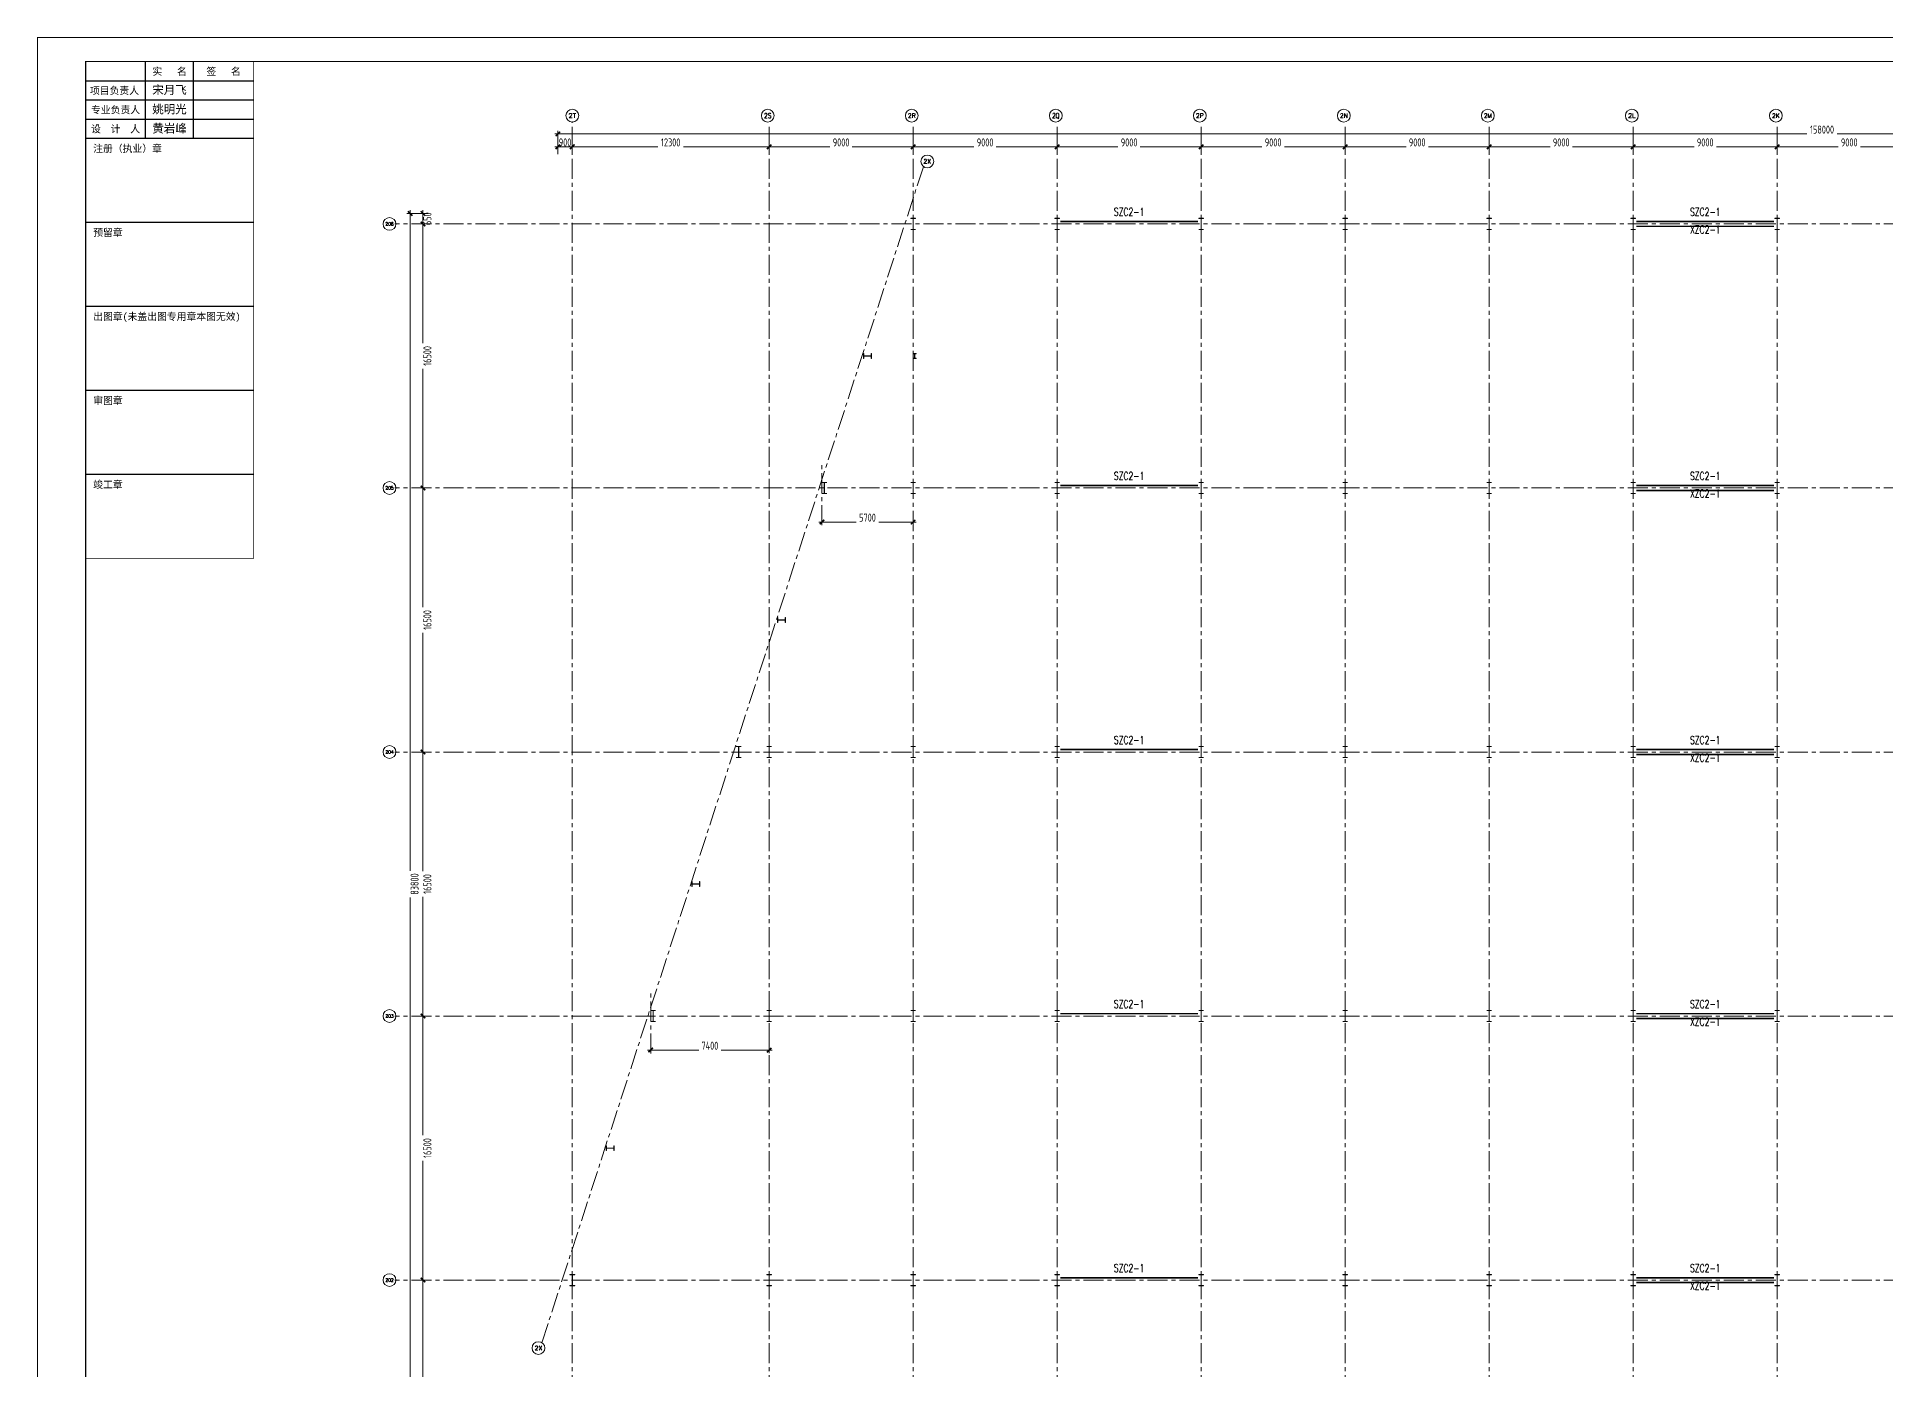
# Model space of a CAD drawing. Extents: x -1201378 to 2367219, y -619313 to 244905.
# Drawn here: x 1826489 to 1941979, y -53156 to 30085 of the extents above; entities that cross this region are included whole.
import ezdxf
from ezdxf.enums import TextEntityAlignment as Align

# ---------------------------------------------------------------- set-up
doc = ezdxf.new("R2010")
doc.units = 0
doc.header["$LTSCALE"] = 1000
doc.linetypes.add('CENTER', pattern=[2, 1.25, -0.25, 0.25, -0.25])
doc.layers.get('0').update_dxf_attribs({"linetype": 'CONTINUOUS'})
doc.layers.get('Defpoints').update_dxf_attribs({"linetype": 'CONTINUOUS'})
doc.layers.add('0-cxFrame', color=155, linetype='CONTINUOUS')
doc.layers.add('qianming', color=155, linetype='CONTINUOUS')
for name, color, linetype, lineweight in [('0-cxText', 131, 'CONTINUOUS', 25), ('S-axis', 111, 'CONTINUOUS', 0), ('S-col', 2, 'CONTINUOUS', 0), ('S-dote', 5, 'CENTER', 0), ('THIN', 7, 'CONTINUOUS', 0), ('柱间支撑', 6, 'CENTER', 0)]:
    doc.layers.add(name, color=color, linetype=linetype, lineweight=lineweight)
doc.styles.add('_TCH_AXIS', font='COMPLEX', dxfattribs={"bigfont": 'GBCBIG'})
doc.styles.add('cx_biaoti', font='')
doc.styles.add('cx_tuming', font='simhei.ttf')
doc.styles.add('cx_tuqian1', font='')
doc.styles.add('TSSD_Dimension', font='tssdeng.shx', dxfattribs={"width": 0.7, "bigfont": 'hztxt.shx'})
doc.styles.add('TSSD_Rein', font='tj-romans1.shx', dxfattribs={"width": 0.7, "bigfont": 'tj-hztxt.shx'})
doc.styles.add('图框宋体', font='', dxfattribs={"width": 0.75})
doc.styles.add('黑体', font='simhei.ttf', dxfattribs={"width": 0.8})
doc.styles.get('cx_biaoti').set_extended_font_data('SimSun')
doc.styles.get('cx_tuqian1').set_extended_font_data('SimSun')
doc.styles.get('图框宋体').set_extended_font_data('SimSun')
doc.dimstyles.new('TSSD_200_200', dxfattribs={"dimtxt": 500, "dimasz": 200, "dimexe": 200, "dimexo": 500, "dimgap": 200, "dimtad": 1, "dimdec": 0, "dimzin": 0, "dimdsep": 46, "dimtxsty": 'TSSD_Dimension', "dimblk": 'ARCHTICK', "dimcen": 0, "dimdle": 200, "dimclrt": 7, "dimadec": 0, "dimazin": 0, "dimtfac": 1, "dimtdec": 0, "dimtix": 1, "dimtmove": 2, "dimatfit": 3, "dimfxl": 1, "dimtolj": 1, "dimtzin": 0, "dimarcsym": 0})

# ---------------------------------------------------------------- blocks, each defined once
blk = doc.blocks.new('_ArchTick')
at = {"color": 0, "linetype": 'ByBlock', "const_width": 0.5}
blk.add_lwpolyline([(-0.71, -0.71), (0.71, 0.71)], dxfattribs=at)
blk = doc.blocks.new('*D60')
at = {"layer": 'Defpoints', "color": 0, "transparency": 16777216}
for p in [(-248565, -247598), (-249387, -264098), (-248565, -264098)]:
    blk.add_point(p, dxfattribs=at)
at = {"layer": 'S-axis', "color": 0, "lineweight": -2, "transparency": 16777216}
for p, q in [((-249065, -247598), (-249587, -247598)), ((-249387, -247398), (-249387, -255042)), ((-249387, -264298), (-249387, -256654)), ((-249065, -264098), (-249587, -264098))]:
    blk.add_line(p, q, dxfattribs=at)
at = {"layer": 'S-axis', "color": 0, "lineweight": -2, "transparency": 16777216, "xscale": 200, "yscale": 200, "zscale": 200}
for p, rotation in [((-249387, -247598), 90), ((-249387, -264098), 270)]:
    blk.add_blockref('_ArchTick', p, dxfattribs=dict(at, rotation=rotation))
at = {"layer": 'S-axis', "color": 7, "transparency": 16777216, "insert": (-249112, -255848), "char_height": 500, "attachment_point": 5, "rotation": 90, "style": 'TSSD_Dimension'}
blk.add_mtext('\\A1;16500', dxfattribs=at)
blk = doc.blocks.new('*D61')
at = {"layer": 'Defpoints', "color": 0, "transparency": 16777216}
for p in [(-248565, -231098), (-249387, -247598), (-248565, -247598)]:
    blk.add_point(p, dxfattribs=at)
at = {"layer": 'S-axis', "color": 0, "lineweight": -2, "transparency": 16777216}
for p, q in [((-249387, -230898), (-249387, -238542)), ((-249065, -231098), (-249587, -231098)), ((-249387, -247798), (-249387, -240154)), ((-249065, -247598), (-249587, -247598))]:
    blk.add_line(p, q, dxfattribs=at)
at = {"layer": 'S-axis', "color": 0, "lineweight": -2, "transparency": 16777216, "xscale": 200, "yscale": 200, "zscale": 200}
for p, rotation in [((-249387, -231098), 90), ((-249387, -247598), 270)]:
    blk.add_blockref('_ArchTick', p, dxfattribs=dict(at, rotation=rotation))
at = {"layer": 'S-axis', "color": 7, "transparency": 16777216, "insert": (-249112, -239348), "char_height": 500, "attachment_point": 5, "rotation": 90, "style": 'TSSD_Dimension'}
blk.add_mtext('\\A1;16500', dxfattribs=at)
blk = doc.blocks.new('*D62')
at = {"layer": 'Defpoints', "color": 0, "transparency": 16777216}
for p in [(-248565, -214598), (-249387, -231098), (-248565, -231098)]:
    blk.add_point(p, dxfattribs=at)
at = {"layer": 'S-axis', "color": 0, "lineweight": -2, "transparency": 16777216}
for p, q in [((-249065, -214598), (-249587, -214598)), ((-249387, -214398), (-249387, -222042)), ((-249387, -231298), (-249387, -223654)), ((-249065, -231098), (-249587, -231098))]:
    blk.add_line(p, q, dxfattribs=at)
at = {"layer": 'S-axis', "color": 0, "lineweight": -2, "transparency": 16777216, "xscale": 200, "yscale": 200, "zscale": 200}
for p, rotation in [((-249387, -214598), 90), ((-249387, -231098), 270)]:
    blk.add_blockref('_ArchTick', p, dxfattribs=dict(at, rotation=rotation))
at = {"layer": 'S-axis', "color": 7, "transparency": 16777216, "insert": (-249112, -222848), "char_height": 500, "attachment_point": 5, "rotation": 90, "style": 'TSSD_Dimension'}
blk.add_mtext('\\A1;16500', dxfattribs=at)
blk = doc.blocks.new('*D63')
at = {"layer": 'Defpoints', "color": 0, "transparency": 16777216}
for p in [(-248565, -198098), (-249387, -214598), (-248565, -214598)]:
    blk.add_point(p, dxfattribs=at)
at = {"layer": 'S-axis', "color": 0, "lineweight": -2, "transparency": 16777216}
for p, q in [((-249065, -198098), (-249587, -198098)), ((-249387, -197898), (-249387, -205542)), ((-249387, -214798), (-249387, -207154)), ((-249065, -214598), (-249587, -214598))]:
    blk.add_line(p, q, dxfattribs=at)
at = {"layer": 'S-axis', "color": 0, "lineweight": -2, "transparency": 16777216, "xscale": 200, "yscale": 200, "zscale": 200}
for p, rotation in [((-249387, -198098), 90), ((-249387, -214598), 270)]:
    blk.add_blockref('_ArchTick', p, dxfattribs=dict(at, rotation=rotation))
at = {"layer": 'S-axis', "color": 7, "transparency": 16777216, "insert": (-249112, -206348), "char_height": 500, "attachment_point": 5, "rotation": 90, "style": 'TSSD_Dimension'}
blk.add_mtext('\\A1;16500', dxfattribs=at)
blk = doc.blocks.new('*D64')
at = {"layer": 'Defpoints', "color": 0, "transparency": 16777216}
for p in [(-248565, -181598), (-249387, -198098), (-248565, -198098)]:
    blk.add_point(p, dxfattribs=at)
at = {"layer": 'S-axis', "color": 0, "lineweight": -2, "transparency": 16777216}
for p, q in [((-249065, -181598), (-249587, -181598)), ((-249387, -181398), (-249387, -189042)), ((-249387, -198298), (-249387, -190654)), ((-249065, -198098), (-249587, -198098))]:
    blk.add_line(p, q, dxfattribs=at)
at = {"layer": 'S-axis', "color": 0, "lineweight": -2, "transparency": 16777216, "xscale": 200, "yscale": 200, "zscale": 200}
for p, rotation in [((-249387, -181598), 90), ((-249387, -198098), 270)]:
    blk.add_blockref('_ArchTick', p, dxfattribs=dict(at, rotation=rotation))
at = {"layer": 'S-axis', "color": 7, "transparency": 16777216, "insert": (-249112, -189848), "char_height": 500, "attachment_point": 5, "rotation": 90, "style": 'TSSD_Dimension'}
blk.add_mtext('\\A1;16500', dxfattribs=at)
blk = doc.blocks.new('*D65')
at = {"layer": 'Defpoints', "color": 0, "transparency": 16777216}
for p in [(-248565, -180948), (-249387, -181598), (-248565, -181598)]:
    blk.add_point(p, dxfattribs=at)
at = {"layer": 'S-axis', "color": 0, "lineweight": -2, "transparency": 16777216}
for p, q in [((-249065, -180948), (-249587, -180948)), ((-249387, -180748), (-249387, -181798)), ((-249065, -181598), (-249587, -181598))]:
    blk.add_line(p, q, dxfattribs=at)
at = {"layer": 'S-axis', "color": 0, "lineweight": -2, "transparency": 16777216, "xscale": 200, "yscale": 200, "zscale": 200}
for p, rotation in [((-249387, -180948), 90), ((-249387, -181598), 270)]:
    blk.add_blockref('_ArchTick', p, dxfattribs=dict(at, rotation=rotation))
at = {"layer": 'S-axis', "color": 7, "transparency": 16777216, "insert": (-249112, -181273), "char_height": 500, "attachment_point": 5, "rotation": 90, "style": 'TSSD_Dimension'}
blk.add_mtext('\\A1;650', dxfattribs=at)
blk = doc.blocks.new('*D93')
at = {"layer": 'Defpoints', "color": 0, "transparency": 16777216}
for p in [(-240958, -177738), (-240058, -176778), (-240058, -177738)]:
    blk.add_point(p, dxfattribs=at)
at = {"layer": 'S-axis', "color": 0, "lineweight": -2, "transparency": 16777216}
for p, q in [((-240958, -177238), (-240958, -176578)), ((-240058, -177238), (-240058, -176578)), ((-241158, -176778), (-239858, -176778))]:
    blk.add_line(p, q, dxfattribs=at)
at = {"layer": 'S-axis', "color": 0, "lineweight": -2, "transparency": 16777216, "xscale": 200, "yscale": 200, "zscale": 200, "rotation": 180}
blk.add_blockref('_ArchTick', (-240958, -176778), dxfattribs=at)
at = {"layer": 'S-axis', "color": 0, "lineweight": -2, "transparency": 16777216, "xscale": 200, "yscale": 200, "zscale": 200}
blk.add_blockref('_ArchTick', (-240058, -176778), dxfattribs=at)
at = {"layer": 'S-axis', "color": 7, "transparency": 16777216, "insert": (-240508, -176503), "char_height": 500, "attachment_point": 5, "style": 'TSSD_Dimension'}
blk.add_mtext('\\A1;900', dxfattribs=at)
blk = doc.blocks.new('*D94')
at = {"layer": 'Defpoints', "color": 0, "transparency": 16777216}
for p in [(-240058, -177738), (-227758, -176778), (-227758, -177738)]:
    blk.add_point(p, dxfattribs=at)
at = {"layer": 'S-axis', "color": 0, "lineweight": -2, "transparency": 16777216}
for p, q in [((-240058, -177238), (-240058, -176578)), ((-227758, -177238), (-227758, -176578)), ((-240258, -176778), (-234714, -176778)), ((-227558, -176778), (-233103, -176778))]:
    blk.add_line(p, q, dxfattribs=at)
at = {"layer": 'S-axis', "color": 0, "lineweight": -2, "transparency": 16777216, "xscale": 200, "yscale": 200, "zscale": 200, "rotation": 180}
blk.add_blockref('_ArchTick', (-240058, -176778), dxfattribs=at)
at = {"layer": 'S-axis', "color": 0, "lineweight": -2, "transparency": 16777216, "xscale": 200, "yscale": 200, "zscale": 200}
blk.add_blockref('_ArchTick', (-227758, -176778), dxfattribs=at)
at = {"layer": 'S-axis', "color": 7, "transparency": 16777216, "insert": (-233908, -176503), "char_height": 500, "attachment_point": 5, "style": 'TSSD_Dimension'}
blk.add_mtext('\\A1;12300', dxfattribs=at)
blk = doc.blocks.new('*D95')
at = {"layer": 'Defpoints', "color": 0, "transparency": 16777216}
for p in [(-227758, -177738), (-218758, -176778), (-218758, -177738)]:
    blk.add_point(p, dxfattribs=at)
at = {"layer": 'S-axis', "color": 0, "lineweight": -2, "transparency": 16777216}
for p, q in [((-227758, -177238), (-227758, -176578)), ((-218758, -177238), (-218758, -176578)), ((-227958, -176778), (-223957, -176778)), ((-218558, -176778), (-222560, -176778))]:
    blk.add_line(p, q, dxfattribs=at)
at = {"layer": 'S-axis', "color": 0, "lineweight": -2, "transparency": 16777216, "xscale": 200, "yscale": 200, "zscale": 200, "rotation": 180}
blk.add_blockref('_ArchTick', (-227758, -176778), dxfattribs=at)
at = {"layer": 'S-axis', "color": 0, "lineweight": -2, "transparency": 16777216, "xscale": 200, "yscale": 200, "zscale": 200}
blk.add_blockref('_ArchTick', (-218758, -176778), dxfattribs=at)
at = {"layer": 'S-axis', "color": 7, "transparency": 16777216, "insert": (-223258, -176503), "char_height": 500, "attachment_point": 5, "style": 'TSSD_Dimension'}
blk.add_mtext('\\A1;9000', dxfattribs=at)
blk = doc.blocks.new('*D96')
at = {"layer": 'Defpoints', "color": 0, "transparency": 16777216}
for p in [(-218758, -177738), (-209758, -176778), (-209758, -177738)]:
    blk.add_point(p, dxfattribs=at)
at = {"layer": 'S-axis', "color": 0, "lineweight": -2, "transparency": 16777216}
for p, q in [((-218758, -177238), (-218758, -176578)), ((-209758, -177238), (-209758, -176578)), ((-218958, -176778), (-214957, -176778)), ((-209558, -176778), (-213560, -176778))]:
    blk.add_line(p, q, dxfattribs=at)
at = {"layer": 'S-axis', "color": 0, "lineweight": -2, "transparency": 16777216, "xscale": 200, "yscale": 200, "zscale": 200, "rotation": 180}
blk.add_blockref('_ArchTick', (-218758, -176778), dxfattribs=at)
at = {"layer": 'S-axis', "color": 0, "lineweight": -2, "transparency": 16777216, "xscale": 200, "yscale": 200, "zscale": 200}
blk.add_blockref('_ArchTick', (-209758, -176778), dxfattribs=at)
at = {"layer": 'S-axis', "color": 7, "transparency": 16777216, "insert": (-214258, -176503), "char_height": 500, "attachment_point": 5, "style": 'TSSD_Dimension'}
blk.add_mtext('\\A1;9000', dxfattribs=at)
blk = doc.blocks.new('*D97')
at = {"layer": 'Defpoints', "color": 0, "transparency": 16777216}
for p in [(-209758, -177738), (-200758, -176778), (-200758, -177738)]:
    blk.add_point(p, dxfattribs=at)
at = {"layer": 'S-axis', "color": 0, "lineweight": -2, "transparency": 16777216}
for p, q in [((-209758, -177238), (-209758, -176578)), ((-200758, -177238), (-200758, -176578)), ((-209958, -176778), (-205957, -176778)), ((-200558, -176778), (-204560, -176778))]:
    blk.add_line(p, q, dxfattribs=at)
at = {"layer": 'S-axis', "color": 0, "lineweight": -2, "transparency": 16777216, "xscale": 200, "yscale": 200, "zscale": 200, "rotation": 180}
blk.add_blockref('_ArchTick', (-209758, -176778), dxfattribs=at)
at = {"layer": 'S-axis', "color": 0, "lineweight": -2, "transparency": 16777216, "xscale": 200, "yscale": 200, "zscale": 200}
blk.add_blockref('_ArchTick', (-200758, -176778), dxfattribs=at)
at = {"layer": 'S-axis', "color": 7, "transparency": 16777216, "insert": (-205258, -176503), "char_height": 500, "attachment_point": 5, "style": 'TSSD_Dimension'}
blk.add_mtext('\\A1;9000', dxfattribs=at)
blk = doc.blocks.new('*D98')
at = {"layer": 'Defpoints', "color": 0, "transparency": 16777216}
for p in [(-200758, -177738), (-191758, -176778), (-191758, -177738)]:
    blk.add_point(p, dxfattribs=at)
at = {"layer": 'S-axis', "color": 0, "lineweight": -2, "transparency": 16777216}
for p, q in [((-200758, -177238), (-200758, -176578)), ((-191758, -177238), (-191758, -176578)), ((-200958, -176778), (-196957, -176778)), ((-191558, -176778), (-195560, -176778))]:
    blk.add_line(p, q, dxfattribs=at)
at = {"layer": 'S-axis', "color": 0, "lineweight": -2, "transparency": 16777216, "xscale": 200, "yscale": 200, "zscale": 200, "rotation": 180}
blk.add_blockref('_ArchTick', (-200758, -176778), dxfattribs=at)
at = {"layer": 'S-axis', "color": 0, "lineweight": -2, "transparency": 16777216, "xscale": 200, "yscale": 200, "zscale": 200}
blk.add_blockref('_ArchTick', (-191758, -176778), dxfattribs=at)
at = {"layer": 'S-axis', "color": 7, "transparency": 16777216, "insert": (-196258, -176503), "char_height": 500, "attachment_point": 5, "style": 'TSSD_Dimension'}
blk.add_mtext('\\A1;9000', dxfattribs=at)
blk = doc.blocks.new('*D99')
at = {"layer": 'Defpoints', "color": 0, "transparency": 16777216}
for p in [(-191758, -177738), (-182758, -176778), (-182758, -177738)]:
    blk.add_point(p, dxfattribs=at)
at = {"layer": 'S-axis', "color": 0, "lineweight": -2, "transparency": 16777216}
for p, q in [((-191758, -177238), (-191758, -176578)), ((-182758, -177238), (-182758, -176578)), ((-191958, -176778), (-187957, -176778)), ((-182558, -176778), (-186560, -176778))]:
    blk.add_line(p, q, dxfattribs=at)
at = {"layer": 'S-axis', "color": 0, "lineweight": -2, "transparency": 16777216, "xscale": 200, "yscale": 200, "zscale": 200, "rotation": 180}
blk.add_blockref('_ArchTick', (-191758, -176778), dxfattribs=at)
at = {"layer": 'S-axis', "color": 0, "lineweight": -2, "transparency": 16777216, "xscale": 200, "yscale": 200, "zscale": 200}
blk.add_blockref('_ArchTick', (-182758, -176778), dxfattribs=at)
at = {"layer": 'S-axis', "color": 7, "transparency": 16777216, "insert": (-187258, -176503), "char_height": 500, "attachment_point": 5, "style": 'TSSD_Dimension'}
blk.add_mtext('\\A1;9000', dxfattribs=at)
blk = doc.blocks.new('*D100')
at = {"layer": 'Defpoints', "color": 0, "transparency": 16777216}
for p in [(-182758, -177738), (-173758, -176778), (-173758, -177738)]:
    blk.add_point(p, dxfattribs=at)
at = {"layer": 'S-axis', "color": 0, "lineweight": -2, "transparency": 16777216}
for p, q in [((-182758, -177238), (-182758, -176578)), ((-173758, -177238), (-173758, -176578)), ((-182958, -176778), (-178957, -176778)), ((-173558, -176778), (-177560, -176778))]:
    blk.add_line(p, q, dxfattribs=at)
at = {"layer": 'S-axis', "color": 0, "lineweight": -2, "transparency": 16777216, "xscale": 200, "yscale": 200, "zscale": 200, "rotation": 180}
blk.add_blockref('_ArchTick', (-182758, -176778), dxfattribs=at)
at = {"layer": 'S-axis', "color": 0, "lineweight": -2, "transparency": 16777216, "xscale": 200, "yscale": 200, "zscale": 200}
blk.add_blockref('_ArchTick', (-173758, -176778), dxfattribs=at)
at = {"layer": 'S-axis', "color": 7, "transparency": 16777216, "insert": (-178258, -176503), "char_height": 500, "attachment_point": 5, "style": 'TSSD_Dimension'}
blk.add_mtext('\\A1;9000', dxfattribs=at)
blk = doc.blocks.new('*D101')
at = {"layer": 'Defpoints', "color": 0, "transparency": 16777216}
for p in [(-173758, -177738), (-164758, -176778), (-164758, -177738)]:
    blk.add_point(p, dxfattribs=at)
at = {"layer": 'S-axis', "color": 0, "lineweight": -2, "transparency": 16777216}
for p, q in [((-173758, -177238), (-173758, -176578)), ((-164758, -177238), (-164758, -176578)), ((-173958, -176778), (-169957, -176778)), ((-164558, -176778), (-168560, -176778))]:
    blk.add_line(p, q, dxfattribs=at)
at = {"layer": 'S-axis', "color": 0, "lineweight": -2, "transparency": 16777216, "xscale": 200, "yscale": 200, "zscale": 200, "rotation": 180}
blk.add_blockref('_ArchTick', (-173758, -176778), dxfattribs=at)
at = {"layer": 'S-axis', "color": 0, "lineweight": -2, "transparency": 16777216, "xscale": 200, "yscale": 200, "zscale": 200}
blk.add_blockref('_ArchTick', (-164758, -176778), dxfattribs=at)
at = {"layer": 'S-axis', "color": 7, "transparency": 16777216, "insert": (-169258, -176503), "char_height": 500, "attachment_point": 5, "style": 'TSSD_Dimension'}
blk.add_mtext('\\A1;9000', dxfattribs=at)
blk = doc.blocks.new('*D102')
at = {"layer": 'Defpoints', "color": 0, "transparency": 16777216}
for p in [(-164758, -177738), (-155758, -176778), (-155758, -177738)]:
    blk.add_point(p, dxfattribs=at)
at = {"layer": 'S-axis', "color": 0, "lineweight": -2, "transparency": 16777216}
for p, q in [((-164758, -177238), (-164758, -176578)), ((-155758, -177238), (-155758, -176578)), ((-164958, -176778), (-160957, -176778)), ((-155558, -176778), (-159560, -176778))]:
    blk.add_line(p, q, dxfattribs=at)
at = {"layer": 'S-axis', "color": 0, "lineweight": -2, "transparency": 16777216, "xscale": 200, "yscale": 200, "zscale": 200, "rotation": 180}
blk.add_blockref('_ArchTick', (-164758, -176778), dxfattribs=at)
at = {"layer": 'S-axis', "color": 0, "lineweight": -2, "transparency": 16777216, "xscale": 200, "yscale": 200, "zscale": 200}
blk.add_blockref('_ArchTick', (-155758, -176778), dxfattribs=at)
at = {"layer": 'S-axis', "color": 7, "transparency": 16777216, "insert": (-160258, -176503), "char_height": 500, "attachment_point": 5, "style": 'TSSD_Dimension'}
blk.add_mtext('\\A1;9000', dxfattribs=at)
blk = doc.blocks.new('*D112')
at = {"layer": 'Defpoints', "color": 0, "transparency": 16777216}
for p in [(-82958, -175978), (-240958, -177638), (-82958, -177638)]:
    blk.add_point(p, dxfattribs=at)
at = {"layer": 'S-axis', "color": 0, "lineweight": -2, "transparency": 16777216}
for p, q in [((-241158, -175978), (-162899, -175978)), ((-240958, -177138), (-240958, -175778)), ((-82758, -175978), (-161018, -175978)), ((-82958, -177138), (-82958, -175778))]:
    blk.add_line(p, q, dxfattribs=at)
at = {"layer": 'S-axis', "color": 0, "lineweight": -2, "transparency": 16777216, "xscale": 200, "yscale": 200, "zscale": 200, "rotation": 180}
blk.add_blockref('_ArchTick', (-240958, -175978), dxfattribs=at)
at = {"layer": 'S-axis', "color": 0, "lineweight": -2, "transparency": 16777216, "xscale": 200, "yscale": 200, "zscale": 200}
blk.add_blockref('_ArchTick', (-82958, -175978), dxfattribs=at)
at = {"layer": 'S-axis', "color": 7, "transparency": 16777216, "insert": (-161958, -175703), "char_height": 500, "attachment_point": 5, "style": 'TSSD_Dimension'}
blk.add_mtext('\\A1;158000', dxfattribs=at)
blk = doc.blocks.new('*D114')
at = {"layer": 'Defpoints', "color": 0, "transparency": 16777216}
for p in [(-248665, -180948), (-250187, -264748), (-248665, -264748)]:
    blk.add_point(p, dxfattribs=at)
at = {"layer": 'S-axis', "color": 0, "lineweight": -2, "transparency": 16777216}
for p, q in [((-249165, -180948), (-250387, -180948)), ((-250187, -180748), (-250187, -222015)), ((-250187, -264948), (-250187, -223681)), ((-249165, -264748), (-250387, -264748))]:
    blk.add_line(p, q, dxfattribs=at)
at = {"layer": 'S-axis', "color": 0, "lineweight": -2, "transparency": 16777216, "xscale": 200, "yscale": 200, "zscale": 200}
for p, rotation in [((-250187, -180948), 90), ((-250187, -264748), 270)]:
    blk.add_blockref('_ArchTick', p, dxfattribs=dict(at, rotation=rotation))
at = {"layer": 'S-axis', "color": 7, "transparency": 16777216, "insert": (-249912, -222848), "char_height": 500, "attachment_point": 5, "rotation": 90, "style": 'TSSD_Dimension'}
blk.add_mtext('\\A1;83800', dxfattribs=at)
blk = doc.blocks.new('*D115')
at = {"layer": 'Defpoints', "color": 0, "transparency": 16777216}
for p in [(-224458, -199188), (-218758, -199188), (-218758, -200226)]:
    blk.add_point(p, dxfattribs=at)
at = {"layer": 'S-axis', "color": 0, "lineweight": -2, "transparency": 16777216}
for p, q in [((-224458, -199688), (-224458, -200426)), ((-218758, -199688), (-218758, -200426)), ((-224658, -200226), (-222307, -200226)), ((-218558, -200226), (-220910, -200226))]:
    blk.add_line(p, q, dxfattribs=at)
at = {"layer": 'S-axis', "color": 0, "lineweight": -2, "transparency": 16777216, "xscale": 200, "yscale": 200, "zscale": 200, "rotation": 180}
blk.add_blockref('_ArchTick', (-224458, -200226), dxfattribs=at)
at = {"layer": 'S-axis', "color": 0, "lineweight": -2, "transparency": 16777216, "xscale": 200, "yscale": 200, "zscale": 200}
blk.add_blockref('_ArchTick', (-218758, -200226), dxfattribs=at)
at = {"layer": 'S-axis', "color": 7, "transparency": 16777216, "insert": (-221608, -199951), "char_height": 500, "attachment_point": 5, "style": 'TSSD_Dimension'}
blk.add_mtext('\\A1;5700', dxfattribs=at)
blk = doc.blocks.new('*D116')
at = {"layer": 'Defpoints', "color": 0, "transparency": 16777216}
for p in [(-235158, -232188), (-227758, -232188), (-227758, -233226)]:
    blk.add_point(p, dxfattribs=at)
at = {"layer": 'S-axis', "color": 0, "lineweight": -2, "transparency": 16777216}
for p, q in [((-235358, -233226), (-232157, -233226)), ((-235158, -232688), (-235158, -233426)), ((-227558, -233226), (-230760, -233226)), ((-227758, -232688), (-227758, -233426))]:
    blk.add_line(p, q, dxfattribs=at)
at = {"layer": 'S-axis', "color": 0, "lineweight": -2, "transparency": 16777216, "xscale": 200, "yscale": 200, "zscale": 200, "rotation": 180}
blk.add_blockref('_ArchTick', (-235158, -233226), dxfattribs=at)
at = {"layer": 'S-axis', "color": 0, "lineweight": -2, "transparency": 16777216, "xscale": 200, "yscale": 200, "zscale": 200}
blk.add_blockref('_ArchTick', (-227758, -233226), dxfattribs=at)
at = {"layer": 'S-axis', "color": 7, "transparency": 16777216, "insert": (-231458, -232951), "char_height": 500, "attachment_point": 5, "style": 'TSSD_Dimension'}
blk.add_mtext('\\A1;7400', dxfattribs=at)
blk = doc.blocks.new('nt66')
at = {"layer": 'S-col'}
blk.add_lwpolyline([(-195790, 766820), (-195490, 766820), (-195490, 766808), (-195636, 766808), (-195636, 766132), (-195490, 766132), (-195490, 766120), (-195790, 766120), (-195790, 766132), (-195644, 766132), (-195644, 766808), (-195790, 766808)], close=True, dxfattribs=at)
blk = doc.blocks.new('33333')
for p in [(-68214, -43900), (-59214, -43900), (-50214, -43900), (-41214, -43900), (-32214, -43900), (-23214, -43900), (-14214, -43900), (-73764, -60400), (-68214, -60400), (-59214, -60400), (-50214, -60400), (-41214, -60400), (-32214, -60400), (-23214, -60400), (-14214, -60400), (-79117, -76900), (-77214, -76900), (-68214, -76900), (-59214, -76900), (-50214, -76900), (-41214, -76900), (-32214, -76900), (-23214, -76900), (-14214, -76900), (-84464, -93400), (-77214, -93400), (-68214, -93400), (-59214, -93400), (-50214, -93400), (-41214, -93400), (-32214, -93400), (-23214, -93400), (-14214, -93400), (-89514, -109900), (-77214, -109900), (-68214, -109900), (-59214, -109900), (-50214, -109900), (-41214, -109900), (-32214, -109900), (-23214, -109900), (-14214, -109900)]:
    blk.add_blockref('nt66', p)
blk = doc.blocks.new('zjcx_lan_xinxi(Dragon)')
for p, q in [((7000, -3200), (0, -3200)), ((7000, -6700), (0, -6700)), ((7000, -10200), (0, -10200)), ((7000, -13700), (0, -13700)), ((7000, -17200), (0, -17200))]:
    blk.add_line(p, q)
at = {"const_width": 25}
blk.add_lwpolyline([(0, -20700), (7000, -20700), (7000, 0), (0, 0)], close=True, dxfattribs=at)
for points in [[(2500, -3200), (2500, 0)], [(4500, -3200), (4500, 0)], [(0, -800), (7000, -800)], [(0, -1600), (7000, -1600)], [(0, -2400), (7000, -2400)]]:
    blk.add_lwpolyline(points)
for points in [[(7000, -3200), (7000, 0)], [(0, -3200), (7000, -3200)], [(0, -20700), (7000, -20700), (7000, -3200)], [(0, -20700), (7000, -20700)]]:
    blk.add_lwpolyline(points, dxfattribs=at)
at = {"style": '图框宋体'}
for s, p in [('实   名', (3500, -400)), ('签   名', (5750, -400)), ('项目负责人', (1204, -1200)), ('专业负责人', (1250, -2000)), ('设  计  人', (1250, -2800))]:
    blk.add_text(s, height=300, dxfattribs=at).set_placement(p, align=Align.MIDDLE)
for s, p in [('注册（执业）章', (318, -3771)), ('预留章', (318, -7271)), ('出图章(未盖出图专用章本图无效)', (318, -10771)), ('审图章', (318, -14271)), ('竣工章', (318, -17771))]:
    blk.add_text(s, height=300, dxfattribs=at).set_placement(p)
blk = doc.blocks.new('T-信息(Dragon)')
at = {"layer": '0-cxFrame'}
blk.add_blockref('zjcx_lan_xinxi(Dragon)', (0, 0), dxfattribs=at)
at = {"layer": 'qianming', "color": 3, "style": 'cx_biaoti'}
for s, p in [('宋月飞', (3497, -1185)), ('姚明光', (3497, -1985)), ('黄岩峰', (3497, -2785))]:
    blk.add_text(s, height=350, dxfattribs=at).set_placement(p, align=Align.MIDDLE_CENTER)
blk = doc.blocks.new('TK22.A0 L(Dragon)')
at = {"layer": '0-cxFrame', "color": 7, "const_width": 0.5}
blk.add_lwpolyline([(0, 0), (-1486, 0), (-1486, 841), (0, 841)], close=True, dxfattribs=at)
at = {"layer": '0-cxFrame', "const_width": 0.5}
blk.add_lwpolyline([(-80, 10), (-1466, 10), (-1466, 831), (-80, 831)], close=True, dxfattribs=at)
at = {"layer": '0-cxFrame', "xscale": 0.009999999999999998, "yscale": 0.009999999999999998, "zscale": 0.009999999999999998}
blk.add_blockref('T-信息(Dragon)', (-1466, 831), dxfattribs=at)
at = {"style": '黑体', "flags": 4}
blk.add_attdef('图幅', text='', height=3.3, dxfattribs=at).set_placement((-40, 3), align=Align.RIGHT)
at = {"layer": '0-cxText', "flags": 4}
for tag, height, style, p in [('建设单位', 3.5, 'cx_tuming', (-45, 240)), ('项目名称', 3.5, 'cx_tuming', (-45, 210)), ('子项名称', 3.5, 'cx_tuming', (-45, 180)), ('工程编号', 3.3, 'cx_tuqian1', (-35, 165)), ('图名1', 3.5, 'cx_tuming', (-45, 87)), ('图名2', 3.5, 'cx_tuming', (-45, 79)), ('图名3', 3.5, 'cx_tuming', (-45, 71)), ('出图日期', 3.3, 'cx_tuqian1', (-39, 60)), ('专业', 3.3, 'cx_tuqian1', (-55, 52)), ('图号', 3.3, 'cx_tuqian1', (-55, 44)), ('版次', 3.3, 'cx_tuqian1', (-20, 44))]:
    blk.add_attdef(tag, text='', height=height, dxfattribs=dict(at, style=style)).set_placement(p, align=Align.MIDDLE)
at = {"layer": 'Defpoints', "color": 6, "flags": 4}
for tag, height, style, p in [('tufu', 3.3, '黑体', (-12, 12)), ('dwfname', 4, 'cx_tuqian1', (-80, 3))]:
    blk.add_attdef(tag, text='', height=height, dxfattribs=dict(at, style=style)).set_placement(p, align=Align.RIGHT)
blk = doc.blocks.new('2#轴网')
at = {"layer": 'S-axis'}
for centre in [(-240058.5, -174832), (-227843.4, -174832), (-218843.4, -174832), (-209843.4, -174832), (-200843.4, -174832), (-191843.4, -174832), (-182843.4, -174832), (-173843.4, -174832), (-164843.4, -174832), (-217872.1, -177693.2), (-251479.7, -181597), (-251479.7, -198097), (-251479.7, -214597), (-251479.7, -231097), (-251479.7, -247597), (-242170.8, -251846.6)]:
    blk.add_circle(centre, 400, dxfattribs=at)
at = {"layer": 'S-dote'}
for p, q in [((-240058.5, -270787), (-240058.5, -175198.2)), ((-227758.5, -270787), (-227758.5, -175298.2)), ((-218758.5, -270787), (-218758.5, -175298.2)), ((-209758.5, -270787), (-209758.5, -175298.2)), ((-200758.5, -270787), (-200758.5, -175298.2)), ((-191758.5, -270787), (-191758.5, -175298.2)), ((-182758.5, -270787), (-182758.5, -175298.2)), ((-173758.5, -270787), (-173758.5, -175298.2)), ((-164758.5, -270787), (-164758.5, -175298.2)), ((-74854.3, -181598.2), (-251154.3, -181598.2)), ((-224458.5, -200428.2), (-224458.5, -196638.2)), ((-74854.3, -198098.2), (-251154.3, -198098.2)), ((-74854.3, -214598.2), (-251154.3, -214598.2)), ((-235158.5, -233428.2), (-235158.5, -229638.2)), ((-74854.3, -231098.2), (-251154.3, -231098.2)), ((-74854.3, -247598.2), (-251154.3, -247598.2))]:
    blk.add_line(p, q, dxfattribs=at)
blk.add_lwpolyline([(-241957, -251508.6), (-218110.9, -178014.1)], dxfattribs=at)
at = {"layer": 'S-axis', "style": '_TCH_AXIS'}
for s, height, p, p2 in [('2T', 288.12, (-240298.6, -174976.1), (-239818.4, -174976.1)), ('2S', 294.28, (-228081.6, -174979.2), (-227605.1, -174979.2)), ('2R', 270.86, (-219088.4, -174967.5), (-218598.3, -174967.5)), ('2P', 276.42, (-201086.9, -174970.3), (-200599.9, -174970.3)), ('2N', 265.5, (-192089.9, -174964.8), (-191596.8, -174964.8)), ('2M', 255.29, (-183092.6, -174959.7), (-182594.2, -174959.7)), ('2L', 288.12, (-174083.5, -174976.1), (-173603.3, -174976.1)), ('2K', 265.5, (-165089.9, -174964.8), (-164596.8, -174964.8)), ('2X', 270.86, (-218117.2, -177828.6), (-217627.1, -177828.6)), ('206', 202.97, (-251740.6, -181698.5), (-251218.7, -181698.5)), ('205', 202.97, (-251740.6, -198198.5), (-251218.7, -198198.5)), ('204', 196.63, (-251741.8, -214695.4), (-251217.5, -214695.4)), ('203', 202.97, (-251740.6, -231198.5), (-251218.7, -231198.5)), ('202', 202.97, (-251740.6, -247698.5), (-251218.7, -247698.5)), ('2X', 270.86, (-242415.9, -251982), (-241925.8, -251982))]:
    blk.add_text(s, height=height, dxfattribs=at).set_placement(p, p2, align=Align.FIT)
at = {"layer": 'S-axis', "style": '_TCH_AXIS', "width": 0.807692}
blk.add_text('2Q', height=327.87, dxfattribs=at).set_placement((-210070.4, -174996), (-209616.4, -174996), align=Align.FIT)
at = {"layer": 'S-axis'}
for base, p1, p2, angle, picture, middle in [((-82958.5, -175978.2), (-240958.5, -177638.2), (-82958.5, -177638.2), 0, '*D112', (-161958.5, -175703.2)), ((-240058.5, -176778.2), (-240958.5, -177738.2), (-240058.5, -177738.2), 0, '*D93', (-240508.5, -176503.2)), ((-227758.5, -176778.2), (-240058.5, -177738.2), (-227758.5, -177738.2), 0, '*D94', (-233908.5, -176503.2)), ((-218758.5, -176778.2), (-227758.5, -177738.2), (-218758.5, -177738.2), 0, '*D95', (-223258.5, -176503.2)), ((-209758.5, -176778.2), (-218758.5, -177738.2), (-209758.5, -177738.2), 0, '*D96', (-214258.5, -176503.2)), ((-200758.5, -176778.2), (-209758.5, -177738.2), (-200758.5, -177738.2), 0, '*D97', (-205258.5, -176503.2)), ((-191758.5, -176778.2), (-200758.5, -177738.2), (-191758.5, -177738.2), 0, '*D98', (-196258.5, -176503.2)), ((-182758.5, -176778.2), (-191758.5, -177738.2), (-182758.5, -177738.2), 0, '*D99', (-187258.5, -176503.2)), ((-173758.5, -176778.2), (-182758.5, -177738.2), (-173758.5, -177738.2), 0, '*D100', (-178258.5, -176503.2)), ((-164758.5, -176778.2), (-173758.5, -177738.2), (-164758.5, -177738.2), 0, '*D101', (-169258.5, -176503.2)), ((-155758.5, -176778.2), (-164758.5, -177738.2), (-155758.5, -177738.2), 0, '*D102', (-160258.5, -176503.2)), ((-250186.9, -264748.2), (-248664.7, -180948.2), (-248664.7, -264748.2), 270, '*D114', (-249911.9, -222848.2)), ((-249386.9, -181598.2), (-248564.7, -180948.2), (-248564.7, -181598.2), 270, '*D65', (-249111.9, -181273.2)), ((-249386.9, -198098.2), (-248564.7, -181598.2), (-248564.7, -198098.2), 270, '*D64', (-249111.9, -189848.2)), ((-249386.9, -214598.2), (-248564.7, -198098.2), (-248564.7, -214598.2), 270, '*D63', (-249111.9, -206348.2)), ((-218758.5, -200225.7), (-224458.5, -199188.2), (-218758.5, -199188.2), 0, '*D115', (-221608.5, -199950.7)), ((-249386.9, -231098.2), (-248564.7, -214598.2), (-248564.7, -231098.2), 270, '*D62', (-249111.9, -222848.2)), ((-249386.9, -247598.2), (-248564.7, -231098.2), (-248564.7, -247598.2), 270, '*D61', (-249111.9, -239348.2)), ((-227758.5, -233225.7), (-235158.5, -232188.2), (-227758.5, -232188.2), 0, '*D116', (-231458.5, -232950.7)), ((-249386.9, -264098.2), (-248564.7, -247598.2), (-248564.7, -264098.2), 270, '*D60', (-249111.9, -255848.2))]:
    dim = blk.add_linear_dim(base=base, p1=p1, p2=p2, angle=angle, dimstyle='TSSD_200_200', dxfattribs=at)
    dim.commit()
    dim.dimension.update_dxf_attribs({"geometry": picture, "text_midpoint": middle, "dimtype": 161})

msp = doc.modelspace()

# ---------------------------------------------------------------- linework, layer by layer
at = {"layer": 'S-col'}
for points in [[(1878641.5, 10001.8), (1878641.5, 10301.8), (1878629.5, 10301.8), (1878629.5, 10155.8), (1878153.5, 10155.8), (1878153.5, 10301.8), (1878141.5, 10301.8), (1878141.5, 10001.8), (1878153.5, 10001.8), (1878153.5, 10147.8), (1878629.5, 10147.8), (1878629.5, 10001.8)], [(1881241.5, 10301.8), (1881441.5, 10301.8), (1881441.5, 10289.8), (1881345.5, 10289.8), (1881345.5, 10013.8), (1881441.5, 10013.8), (1881441.5, 10001.8), (1881241.5, 10001.8), (1881241.5, 10013.8), (1881337.5, 10013.8), (1881337.5, 10289.8), (1881241.5, 10289.8)], [(1873265.8, -6498.2), (1873265.8, -6198.2), (1873253.8, -6198.2), (1873253.8, -6344.2), (1872777.8, -6344.2), (1872777.8, -6198.2), (1872765.8, -6198.2), (1872765.8, -6498.2), (1872777.8, -6498.2), (1872777.8, -6352.2), (1873253.8, -6352.2), (1873253.8, -6498.2)], [(1867912.2, -22998.2), (1867912.2, -22698.2), (1867900.2, -22698.2), (1867900.2, -22844.2), (1867424.2, -22844.2), (1867424.2, -22698.2), (1867412.2, -22698.2), (1867412.2, -22998.2), (1867424.2, -22998.2), (1867424.2, -22852.2), (1867900.2, -22852.2), (1867900.2, -22998.2)], [(1862558.6, -39498.2), (1862558.6, -39198.2), (1862546.6, -39198.2), (1862546.6, -39344.2), (1862070.6, -39344.2), (1862070.6, -39198.2), (1862058.6, -39198.2), (1862058.6, -39498.2), (1862070.6, -39498.2), (1862070.6, -39352.2), (1862546.6, -39352.2), (1862546.6, -39498.2)]]:
    msp.add_lwpolyline(points, close=True, dxfattribs=at)
at = {"layer": '柱间支撑', "const_width": 100}
for points in [[(1899041.5, 18551.8), (1890441.5, 18551.8)], [(1935041.5, 18551.8), (1926441.5, 18551.8)], [(1935041.5, 18251.8), (1926441.5, 18251.8)], [(1899041.5, 2051.8), (1890441.5, 2051.8)], [(1935041.5, 2051.8), (1926441.5, 2051.8)], [(1935041.5, 1751.8), (1926441.5, 1751.8)], [(1899041.5, -14448.2), (1890441.5, -14448.2)], [(1935041.5, -14448.2), (1926441.5, -14448.2)], [(1935041.5, -14748.2), (1926441.5, -14748.2)], [(1899041.5, -30948.2), (1890441.5, -30948.2)], [(1935041.5, -30948.2), (1926441.5, -30948.2)], [(1935041.5, -31248.2), (1926441.5, -31248.2)], [(1899041.5, -47448.2), (1890441.5, -47448.2)], [(1935041.5, -47448.2), (1926441.5, -47448.2)], [(1935041.5, -47748.2), (1926441.5, -47748.2)]]:
    msp.add_lwpolyline(points, dxfattribs=at)

# ---------------------------------------------------------------- block references
at = {"layer": '0-cxFrame', "xscale": 150, "yscale": 150, "zscale": 150}
msp.add_blockref('TK22.A0 L(Dragon)', (2049426.9, -96102.2), dxfattribs=at)
at = {"layer": 'S-axis'}
msp.add_blockref('2#轴网', (2100000, 200000), dxfattribs=at)
at = {"layer": 'S-col'}
msp.add_blockref('33333', (2145095.7, -704168.2), dxfattribs=at)

# ---------------------------------------------------------------- texts
at = {"layer": 'THIN', "style": 'TSSD_Rein', "width": 0.7}
for s, p in [('SZC2-1', (1894741.5, 18751.8)), ('SZC2-1', (1930741.5, 18751.8)), ('XZC2-1', (1930741.5, 17648)), ('SZC2-1', (1894741.5, 2251.8)), ('SZC2-1', (1930741.5, 2251.8)), ('XZC2-1', (1930741.5, 1148)), ('SZC2-1', (1894741.5, -14248.2)), ('SZC2-1', (1930741.5, -14248.2)), ('XZC2-1', (1930741.5, -15352)), ('SZC2-1', (1894741.5, -30748.2)), ('SZC2-1', (1930741.5, -30748.2)), ('XZC2-1', (1930741.5, -31852)), ('SZC2-1', (1894741.5, -47248.2)), ('SZC2-1', (1930741.5, -47248.2)), ('XZC2-1', (1930741.5, -48352))]:
    msp.add_text(s, height=500, dxfattribs=at).set_placement(p, align=Align.BOTTOM_CENTER)

doc.saveas('drawing.dxf')
